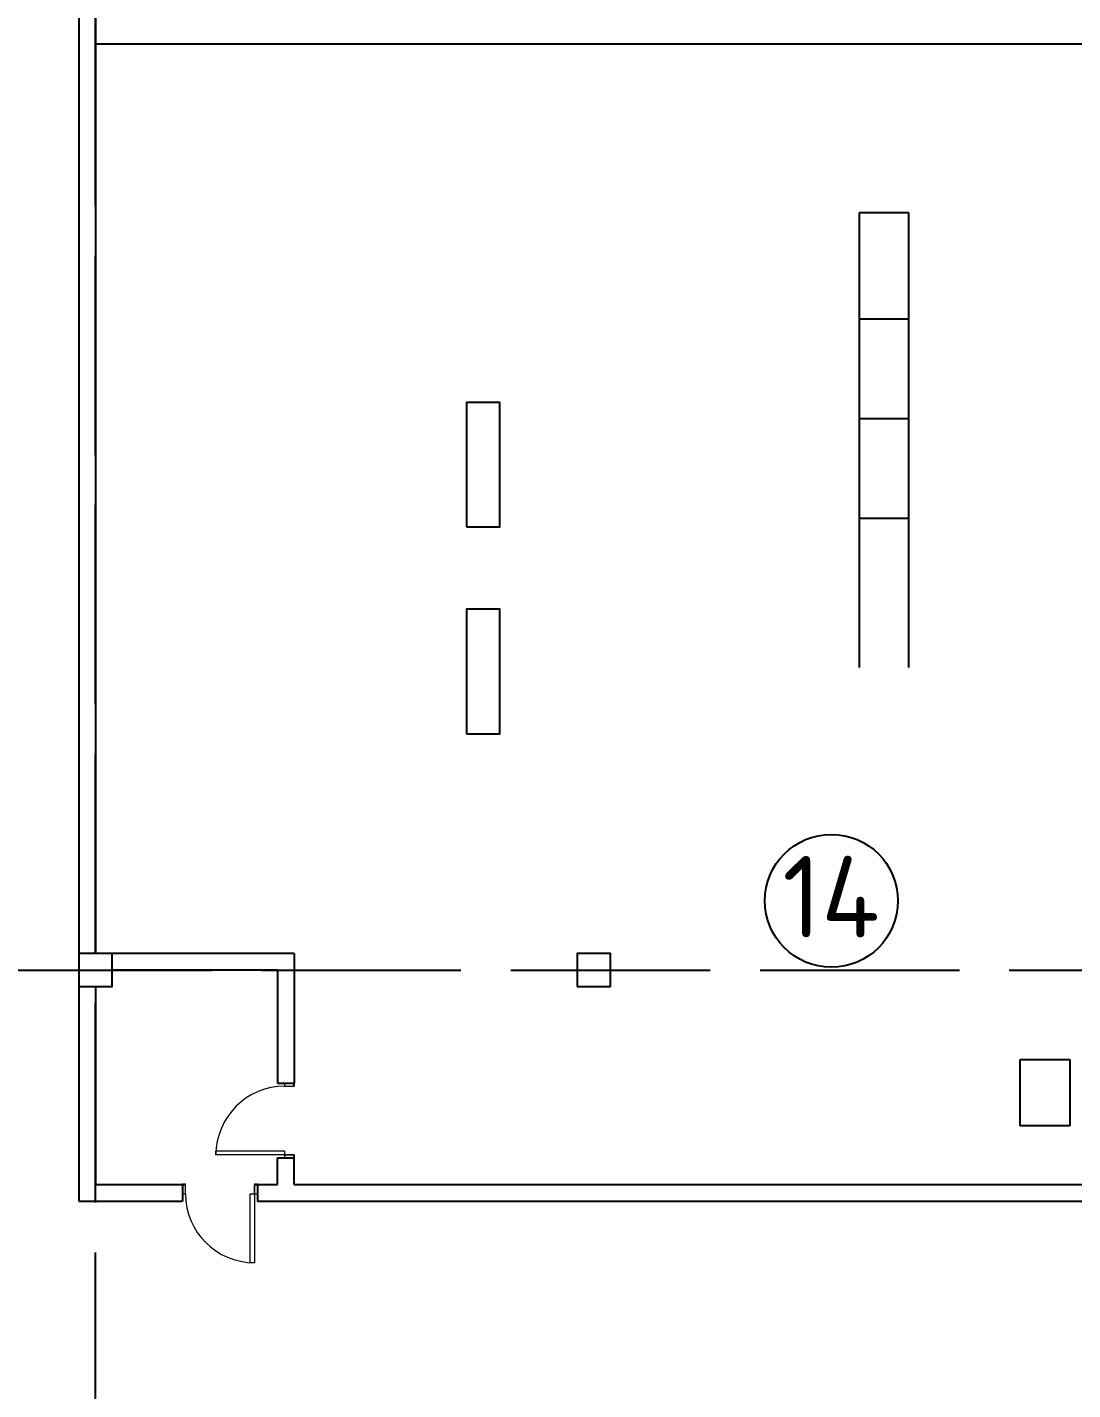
# Model space of a CAD drawing. Header units: millimetres. Extents: x -1544140 to 7445918, y -1294905 to 2019878.
# Drawn here: x 122577 to 135163, y 191454 to 207857 of the extents above; entities that cross this region are included whole.
import ezdxf

# ---------------------------------------------------------------- set-up
doc = ezdxf.new("R2010")
doc.units = ezdxf.units.MM
doc.header["$MEASUREMENT"] = 0
doc.linetypes.add('ACAD_ISO02W100', pattern=[15, 12, -3])
doc.layers.add('JA_Building Outline', color=7, linetype='Continuous', lineweight=5)
doc.layers.add('Plan 2', color=7, linetype='Continuous')
doc.styles.add('gost', font='GOST Common.ttf')

msp = doc.modelspace()

# ---------------------------------------------------------------- linework, layer by layer
at = {"color": 9, "linetype": 'ACAD_ISO02W100', "ltscale": 200, "true_color": 0xc4c4c5}
for p, q in [((123397.7, 190707.1), (123397.7, 217507.1)), ((74398.1, 196507.1), (183397.7, 196507.1))]:
    msp.add_line(p, q, dxfattribs=at)
for p, q in [((123197.7, 208307.1), (123197.7, 196707.1)), ((123397.7, 208307.1), (123397.7, 196707.1)), ((123397.7, 207657.1), (159597.7, 207657.1)), ((125788.2, 196707.1), (125788.2, 195144.9)), ((125588.2, 196507.1), (123597.7, 196507.1)), ((125588.2, 196507.1), (125588.2, 195144.6)), ((123197.7, 196307.1), (123197.7, 193723.5)), ((123397.7, 196307.1), (123397.7, 193923.5)), ((134528.2, 194630.9), (134528.2, 195430.9)), ((134528.2, 195430.9), (135128.2, 195430.9)), ((135128.2, 195430.9), (135128.2, 194630.9)), ((125588.2, 195144.6), (125788.2, 195144.6)), ((135128.2, 194630.9), (134528.2, 194630.9)), ((125588.2, 194244.6), (125788.2, 194244.6)), ((123397.7, 193923.5), (124483.2, 193923.5)), ((124447.5, 193923.5), (124447.5, 193723.5)), ((125311.5, 193923.5), (125588.2, 193923.5)), ((125347.5, 193923.5), (125588.2, 193923.5)), ((125347.5, 193923.5), (125347.5, 193723.5)), ((125788.2, 193923.5), (141197.7, 193923.5)), ((123197.7, 193723.5), (124447.5, 193723.5)), ((125347.5, 193723.5), (158257, 193723.5))]:
    msp.add_line(p, q)
at = {"color": 55, "true_color": 0x999b37}
for p, q in [((133190.1, 205622.5), (132590.1, 205622.5)), ((132590.1, 205622.5), (132590.1, 200147.5)), ((133190.1, 200147.5), (133190.1, 205622.5)), ((132590.1, 204347.5), (133190.1, 204347.5)), ((132590.1, 203147.5), (133190.1, 203147.5)), ((132590.1, 201947.5), (133190.1, 201947.5))]:
    msp.add_line(p, q, dxfattribs=at)
at = {"color": 18, "true_color": 0x000000}
for p, q in [((125788.2, 195108.9), (125788.2, 195144.6)), ((125788.2, 194244.6), (125788.2, 194280.6)), ((124483.2, 193923.5), (124447.5, 193923.5)), ((125347.5, 193923.5), (125311.5, 193923.5))]:
    msp.add_line(p, q, dxfattribs=at)
at = {"color": 55, "true_color": 0x999b37}
for points in [[(127864.3, 201840.8), (128264.3, 201840.8), (128264.3, 203340.8), (127864.3, 203340.8)], [(127864.3, 199352.2), (128264.3, 199352.2), (128264.3, 200852.2), (127864.3, 200852.2)]]:
    msp.add_lwpolyline(points, close=True, dxfattribs=at)
for points in [[(123197.7, 196307.1), (123597.7, 196307.1), (123597.7, 196707.1), (123197.7, 196707.1)], [(129197.7, 196307.1), (129597.7, 196307.1), (129597.7, 196707.1), (129197.7, 196707.1)]]:
    msp.add_lwpolyline(points, close=True)
for points in [[(125788.2, 196707.1), (123197.7, 196707.1), (123197.7, 195144.6)], [(123197.7, 194244.6), (123197.7, 193923.5)], [(125588.2, 193923.5), (125588.2, 194244.6)], [(125788.2, 193923.5), (125788.2, 194280.6)]]:
    msp.add_lwpolyline(points)
at = {"layer": 'JA_Building Outline', "color": 18, "lineweight": 0, "true_color": 0x000000}
for p, q in [((125788.2, 195144.9), (125675.7, 195144.9)), ((125675.7, 195144.9), (125675.7, 195108.9)), ((125675.7, 195108.9), (125788.2, 195108.9)), ((125788.2, 195108.9), (125788.2, 195144.9)), ((125788.2, 194280.6), (125675.7, 194280.6)), ((125675.7, 194280.6), (125675.7, 194244.6)), ((125675.7, 194244.6), (125788.2, 194244.6)), ((125788.2, 194244.6), (125788.2, 194280.6)), ((124483.2, 193923.5), (124447.2, 193923.5)), ((124447.2, 193923.5), (124447.2, 193811)), ((124483.2, 193811), (124483.2, 193923.5)), ((125347.5, 193923.5), (125311.5, 193923.5)), ((125311.5, 193923.5), (125311.5, 193811)), ((125347.5, 193811), (125347.5, 193923.5)), ((124447.2, 193811), (124483.2, 193811)), ((125311.5, 193811), (125347.5, 193811))]:
    msp.add_line(p, q, dxfattribs=at)
at = {"layer": 'JA_Building Outline', "color": 18, "lineweight": 5, "true_color": 0x000000}
for p, q in [((125675.7, 195108.9), (125788.2, 195108.9)), ((125675.7, 194280.6), (125788.2, 194280.6)), ((124483.2, 193811), (124483.2, 193923.5)), ((125311.5, 193811), (125311.5, 193923.5))]:
    msp.add_line(p, q, dxfattribs=at)
for points in [[(125675.7, 194280.6), (124847.4, 194280.6), (124847.4, 194329.8), (125675.7, 194329.8)], [(125311.5, 193811), (125311.5, 192982.7), (125262.2, 192982.7), (125262.2, 193811)]]:
    msp.add_lwpolyline(points, close=True, dxfattribs=at)
for centre, start, end in [((125677.8, 194280), 90, 180), ((125312.1, 193813), 180, 270)]:
    msp.add_arc(centre, 829.5, start, end, dxfattribs=at)
at = {"layer": 'Plan 2'}
msp.add_circle((132257.6, 197340.4), 800, dxfattribs=at)

# ---------------------------------------------------------------- texts
at = {"layer": 'Plan 2', "insert": (131667.2, 197880.2), "char_height": 981.65, "attachment_point": 1, "style": 'gost'}
msp.add_mtext_dynamic_manual_height_columns('14', width=981.649, gutter_width=3.27, heights=[0], dxfattribs=at)

doc.saveas('drawing.dxf')
